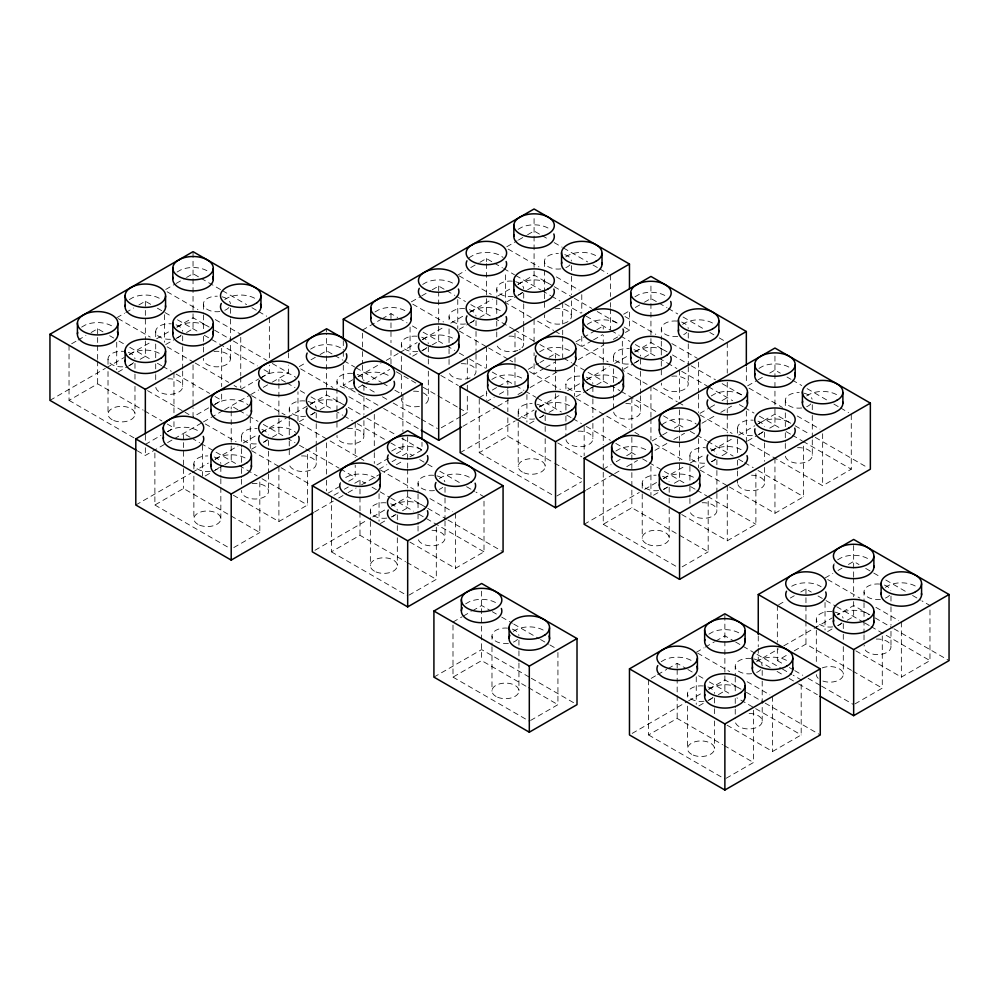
<?xml version="1.0" encoding="UTF-8"?>
<svg xmlns="http://www.w3.org/2000/svg" width="999" height="999" viewBox="0 0 999 999"><rect width="100%" height="100%" fill="white"/><g stroke="black" fill="none" stroke-linecap="round" stroke-linejoin="round"><path stroke-width="0.75" stroke-dasharray="5 3.75" d="M81.656 327.11L85.24 325.037A20.242 11.688 0 0 1 114.385 327.709M129.358 299.575L132.942 297.502A20.242 11.688 0 0 1 160.527 299.013M177.048 272.04L180.644 269.967A20.242 11.688 0 0 1 208.217 271.466M167.507 431.755L171.104 429.682A20.242 11.688 0 0 1 198.689 431.193M310.602 349.138L314.198 347.065A20.242 11.688 0 0 1 343.331 349.737M375 311.963L378.584 309.89A20.242 11.688 0 0 1 406.168 311.401M422.702 284.428L426.286 282.355A20.242 11.688 0 0 1 455.419 285.015M518.094 229.345L521.678 227.285A20.242 11.688 0 0 1 550.824 229.945M491.858 379.433L495.442 377.36A20.242 11.688 0 0 1 523.026 378.871M539.56 351.898L543.144 349.825A20.242 11.688 0 0 1 572.277 352.485M587.25 324.363L590.834 322.29A20.242 11.688 0 0 1 618.418 323.788M634.952 296.815L638.536 294.742A20.242 11.688 0 0 1 667.682 297.415M391.695 451.036L395.279 448.963A20.242 11.688 0 0 1 422.864 450.462M615.871 451.036L619.455 448.963A20.242 11.688 0 0 1 647.04 450.462M711.263 395.954L714.847 393.881A20.242 11.688 0 0 1 742.432 395.392M758.965 368.419L762.549 366.346A20.242 11.688 0 0 1 791.695 369.006M465.621 603.871L469.205 601.798A20.242 11.688 0 0 1 496.79 603.296M661.188 661.7L664.772 659.627A20.242 11.688 0 0 1 692.357 661.126M708.878 634.165L712.474 632.092A20.242 11.688 0 0 1 740.047 633.591M837.661 559.802L841.258 557.742A20.242 11.688 0 0 1 868.83 559.24M71.628 343.781L76.836 340.784M78.134 340.035L85.939 335.527M91.146 332.517L97.652 328.758L102.997 331.855M116.721 317.744L124.538 313.249M125.837 312.487L133.641 307.992M138.836 304.982L145.342 301.223L150.699 304.32M165.722 289.46L174.825 284.203M176.136 283.454L185.24 278.197M186.538 277.447L193.044 273.689L199.738 277.547M49.95 400.362L105.295 368.406M106.643 367.632L124.201 357.492M129.595 354.383L151.199 341.908M156.593 338.798L171.441 330.219M176.848 327.098L193.044 317.744L209.166 327.06M69.031 345.292L69.031 400.362L97.652 383.841L143.169 410.127M118.032 372.078L127.135 366.82M128.434 366.071L133.641 363.062M140.147 359.303L145.342 356.306L145.342 341.009M165.722 344.543L174.825 339.285M176.136 338.524L181.331 335.527M186.538 332.517L193.044 328.771L193.044 251.661M145.342 444.43L160.951 435.414M167.457 431.655L173.963 427.897L173.963 420.254M208.654 407.879L193.044 416.883L193.044 407.704M215.16 404.12L221.666 400.362L221.666 392.719M240.747 389.348L258.953 378.833M260.252 378.084L269.355 372.827L269.355 365.172M137.288 450.786L145.342 455.444L173.102 439.423M174.4 438.661L202.048 422.702M203.396 421.928L223.639 410.239M224.7 409.627L249.288 395.429M250.637 394.642L258.741 389.972M263.286 387.35L271.091 382.842M272.24 382.18L288.436 372.827L288.436 365.135M299.275 366.571L305.781 362.812M310.989 359.802L318.793 355.307M320.092 354.545L326.598 350.799L333.291 354.657M362.375 330.145L380.582 319.63M381.88 318.881L390.984 313.624L397.677 317.482M411.363 301.848L420.479 296.591M421.778 295.841L430.881 290.584M432.18 289.835L438.686 286.076L445.379 289.947M457.767 275.062L465.571 270.554M470.779 267.557L478.583 263.049M479.882 262.3L486.388 258.541L493.081 262.412M506.768 246.778L517.17 240.771M518.469 240.022L526.273 235.514M527.572 234.765L534.078 231.006L540.771 234.865M135.802 505.007L190.896 473.201M192.233 472.427L208.354 463.124M215.072 459.24L237.924 446.053M243.294 442.957L256.731 435.189M262.1 432.092L286.288 418.131M287.637 417.357L326.598 394.855L365.559 417.357M343.294 365.234L343.294 385.214L352.697 379.782M358.067 376.685L380.906 363.499M386.288 360.389L398.376 353.409M399.725 352.635L417.182 342.557M422.565 339.448L444.056 327.035M450.774 323.164L464.21 315.409M469.592 312.3L492.432 299.113M497.802 296.016L512.587 287.475M517.957 284.378L534.078 275.062L552.897 285.926M154.882 452.997L154.882 505.007L183.504 488.486L259.815 532.542L259.815 478.996M205.182 475.974L223.401 465.459M224.7 464.697L231.206 460.951L231.206 410.464M251.586 449.175L258.079 445.429M263.286 442.42L271.091 437.912M272.39 437.162L278.896 433.404L278.896 382.917M299.275 421.64L305.781 417.894M310.989 414.885L318.793 410.377M320.092 409.627L326.598 405.869L326.598 333.379M364.972 383.716L389.685 369.443M412.674 356.181L420.479 351.673M421.778 350.924L430.881 345.666M432.18 344.917L438.686 341.159L438.686 292.195M459.065 329.395L468.169 324.138M469.468 323.389L478.583 318.132M479.882 317.37L486.388 313.624L486.388 263.137M506.768 301.848L517.17 295.841M518.469 295.092L526.273 290.584M527.572 289.835L534.078 286.076L534.078 216.658M479.233 397.614L487.037 393.107M492.232 390.097L497.44 387.1M498.738 386.338L507.842 381.081L507.842 388.736M528.221 369.318L538.636 363.311M539.935 362.562L543.843 360.302M549.038 357.305L555.544 353.546L555.544 358.142M575.923 341.783L595.441 330.519M596.74 329.77L603.246 326.011L603.246 329.071M623.626 314.248L630.132 310.489M635.327 307.48L643.131 302.984M644.43 302.222L650.936 298.476L657.629 302.335M233.803 547.564L259.815 532.542M233.379 495.254L278.896 521.528L307.517 505.007L307.517 449.937M327.897 493.244L340.909 485.726M348.713 481.231L355.219 477.472L355.219 465.234M376.898 464.947L388.599 458.191M396.403 453.683L402.909 449.937L402.909 437.687M441.283 427.772L460.801 416.508M462.1 415.759L467.307 412.762L467.307 392.869M486.388 401.735L494.193 397.24M499.388 394.23L507.192 389.722M544.492 368.194L534.078 374.2L534.078 361.963M545.791 367.445L554.895 362.187M592.182 340.659L581.78 346.665L581.78 332.892M593.481 339.91L602.597 334.653M333.966 495.242L339.173 492.245M344.38 489.235L348.276 486.988M354.782 483.229L359.99 480.219L365.334 483.316M379.058 469.205L386.863 464.697M392.07 461.7L395.979 459.44M402.485 455.694L407.679 452.684L413.037 455.781M314.498 511.988L333.316 501.123M338.686 498.026L346.753 493.369M348.089 492.594L356.156 487.937M361.526 484.84L391.084 467.769M396.466 464.672L403.184 460.789M409.902 456.918L421.99 449.937L421.99 442.245M462.874 426.336L496.466 406.943M497.802 406.168L508.553 399.962M517.957 394.53L523.326 391.421M530.044 387.55L556.918 372.028M578.421 359.615L603.945 344.88M613.349 339.448L618.731 336.351M625.449 332.467L629.47 330.145L629.47 310.165M460.152 452.684L515.234 420.879M516.583 420.104L534.053 410.027M539.423 406.918L560.914 394.505M567.632 390.634L581.068 382.867M586.45 379.77L609.29 366.583M614.66 363.474L629.445 354.945M634.815 351.848L650.936 342.532L667.057 351.848M479.233 399.138L479.233 452.684L507.842 436.163L553.371 462.45M529.532 423.651L534.727 420.641M539.935 417.632L543.843 415.384M549.038 412.375L555.544 408.628L555.544 359.665M575.923 396.853L595.441 385.589M596.74 384.84L603.246 381.081L603.246 335.189M623.626 369.318L632.729 364.061M634.028 363.311L643.131 358.054M644.43 357.305L650.936 353.546L650.936 284.128M314.972 550.274L367.37 520.017M372.752 516.92L386.188 509.153M391.558 506.056L407.679 496.753L426.498 507.604M331.368 496.74L331.368 551.823L359.99 535.302L405.507 561.588M380.369 523.538L386.863 519.78M392.07 516.77L395.979 514.522M402.485 510.764L407.679 507.767L407.679 489.06M556.843 495.991L581.555 481.73M603.246 469.205L611.051 464.697M616.246 461.7L620.154 459.44M626.66 455.694L631.855 452.684M652.235 440.921L661.35 435.664M662.649 434.915L667.856 431.905M674.35 428.146L679.557 425.149M699.937 413.386L709.04 408.129M710.339 407.367L715.546 404.37M722.052 400.611L727.26 397.614M747.639 385.839L756.743 380.582M758.041 379.832L763.248 376.835M769.754 373.077L774.949 370.067L780.306 373.164M586.45 489.922L613.324 474.4M614.66 473.626L620.042 470.529M626.76 466.645L637.499 460.439M654.969 450.362L668.406 442.607M673.776 439.498L684.527 433.291M701.997 423.214L715.434 415.447M720.803 412.35L731.555 406.143M408.978 595.129L436.301 579.358L436.301 524.288M409.852 542.057L455.382 568.344L484.003 551.823L484.003 496.74L475.961 492.107M584.165 524.288L639.248 492.482M644.63 489.373L656.718 482.392M663.436 478.521L684.927 466.108M690.309 462.999L705.082 454.47M711.8 450.586L733.303 438.174M738.673 435.077L754.794 425.774M756.143 424.987L774.949 414.135L793.768 424.987M603.246 472.265L603.246 524.288L631.855 507.767L708.179 551.823L708.179 499.8M653.546 495.242L658.741 492.245M663.948 489.235L667.856 486.988M674.35 483.229L679.557 480.219L679.557 461.863M699.937 468.456L706.443 464.697M711.65 461.7L715.546 459.44M722.052 455.694L727.26 452.684L727.26 434.328M747.639 440.921L756.743 435.664M758.041 434.915L763.248 431.905M769.754 428.146L774.949 425.149L774.949 354.183M452.997 622.04L462.1 616.783M463.399 616.033L471.203 611.525M472.502 610.776L481.618 605.519L490.984 610.926M433.916 677.122L481.618 649.587L529.982 677.509M452.997 625.099L452.997 677.122L481.618 660.601L527.135 686.875M682.155 566.845L708.179 551.823M681.73 514.522L727.26 540.809L755.881 524.288L755.881 469.205M729.432 486.988L774.949 513.274L803.571 496.753L803.571 441.67M746.34 411.076L746.34 441.67L822.652 485.726L851.273 469.205L851.273 414.135M530.606 720.429L557.929 704.657L557.929 651.111M651.161 678.371L656.355 675.361M657.667 674.612L666.77 669.355M668.069 668.606L677.172 663.348L686.55 668.756M696.253 652.335L704.058 647.827M705.356 647.077L714.46 641.82M715.771 641.071L724.874 635.814L734.24 641.221M778.646 604.77L785.139 601.011M790.346 598.014L794.255 595.754M800.748 592.007L805.956 588.998L811.313 592.095M825.037 577.984L832.841 573.476M838.049 570.466L841.945 568.219M848.451 564.46L853.658 561.463L859.015 564.547M632.167 733.403L687.25 701.598M688.598 700.823L703.371 692.282M708.753 689.185L724.874 679.869L740.996 689.185M758.253 648.301L758.253 660.601L778.408 648.963M783.79 645.854L832.155 617.931M648.551 679.869L648.551 734.952L677.172 718.431L722.702 744.705M698.85 705.906L706.655 701.398M707.966 700.649L713.161 697.652M718.368 694.642L724.874 690.883L724.874 641.445M777.334 648.363L777.334 660.601L787.749 654.595M794.255 650.836L805.956 644.08L851.485 670.354M827.634 631.555L832.841 628.558M838.049 625.549L841.945 623.301M847.152 620.292L853.658 616.533L853.658 597.839M726.173 778.258L753.496 762.487L753.496 707.417L736.925 697.851M727.047 725.187L772.564 751.473L801.186 734.952L801.186 679.869L793.156 675.237M854.957 703.908L882.279 688.136L882.279 633.054M855.831 650.836L901.348 677.122L929.969 660.601L929.969 605.519L921.94 600.886M345.729 477.497L347.577 476.498A20.242 11.688 0 0 1 375.162 478.009M791.707 586.276L793.556 585.277A20.242 11.688 0 0 1 821.141 586.775M542.12 235.639L548.813 239.51M554.158 242.595L562.2 247.24M563.536 248.014L587.637 261.925M592.994 265.022L598.351 268.107M599.687 268.881L607.717 273.514M658.978 303.109L667.007 307.754M668.343 308.516L677.722 313.936M683.079 317.02L704.495 329.395M709.852 332.48L713.873 334.802M719.218 337.899L725.923 341.758M787 377.023L791.021 379.345M792.357 380.119L801.735 385.527M807.092 388.623L828.508 400.986M833.865 404.083L839.222 407.18M840.559 407.954L848.588 412.587M508.141 249.076L538.936 266.858M556.343 276.898L579.095 290.047M624.999 316.546L655.794 334.315M671.865 343.594L697.302 358.279M749.013 388.136L782.479 407.467M797.214 415.971L819.979 429.108M554.233 286.701L573.039 297.565M574.388 298.339L591.858 308.416M597.227 311.526L618.731 323.938M624.1 327.035L629.47 330.145M672.439 354.945L689.909 365.035M691.246 365.809L715.434 379.77M722.152 383.641L743.643 396.054M795.104 425.774L809.889 434.303M815.259 437.4L867.656 467.657M494.418 263.187L502.447 267.819M503.783 268.594L514.497 274.775M515.834 275.549L540.771 289.947M542.12 290.721L550.649 295.642M551.485 296.129L560.027 301.061M564.872 303.858L580.943 313.137M586.301 316.233L609.939 329.87M611.276 330.644L619.305 335.289M620.654 336.064L630.019 341.471M635.376 344.568L657.629 357.417M658.978 358.191L667.007 362.824M667.507 363.112L676.885 368.531M681.73 371.328L707.167 386.014M708.516 386.788L732.617 400.699M739.31 404.57L743.318 406.88M744.667 407.654L754.033 413.074M759.39 416.158L780.806 428.534M786.163 431.618L791.52 434.715M792.357 435.202L802.234 440.896M803.071 441.383L851.273 469.205M459.103 275.836L491.233 294.393M537.599 321.154L553.658 330.432M555.007 331.206L560.352 334.303M576.423 343.569L608.091 361.863M653.121 387.849L677.21 401.76M678.558 402.535L683.915 405.631M699.974 414.91L732.105 433.454M446.715 290.721L454.757 295.354M456.093 296.129L465.459 301.536M470.816 304.633L493.081 317.482M494.418 318.256L513.661 329.37M514.497 329.857L534.577 341.446M539.935 344.543L562.237 357.417M563.573 358.191L571.615 362.824M572.951 363.599L609.939 384.952M610.439 385.239L619.817 390.646M621.153 391.421L658.141 412.774M663.486 415.871L684.914 428.234M690.272 431.331L695.629 434.428M696.965 435.202L706.33 440.609M707.679 441.383L733.116 456.068M738.473 459.153L743.83 462.25M744.667 462.737L753.196 467.657M758.054 470.467L803.571 496.753M412.749 304.146L443.544 321.928M459.103 330.919L487.225 347.153M488.561 347.927L508.641 359.515M509.977 360.289L512.662 361.838M529.607 371.616L560.402 389.398M576.46 398.676L603.246 414.135L603.246 444.73M606.755 416.158L629.52 429.308M634.877 432.392L638.885 434.715M654.957 443.993L684.415 461.001M699.974 469.98L728.096 486.213M865.708 568.419L872.402 572.277M873.738 573.051L880.431 576.923M885.788 580.007L907.204 592.382M912.562 595.466L920.603 600.112M399.026 318.256L407.055 322.889M412.412 325.986L417.769 329.083M423.126 332.168L445.379 345.017M446.715 345.791L454.757 350.437M459.265 353.047L464.622 356.131M469.48 358.941L485.551 368.206M492.245 372.078L514.547 384.952M515.884 385.726L523.913 390.359M525.249 391.133L535.963 397.315M537.3 398.089L561.401 412M566.758 415.097L572.115 418.194M572.951 418.668L581.48 423.601M586.338 426.398L610.439 440.322M615.796 443.406L637.212 455.781M642.569 458.866L647.926 461.963M649.263 462.737L685.414 483.603M690.771 486.7L696.128 489.785M696.965 490.272L706.842 495.979M707.679 496.453L755.881 524.288M827.709 579.532L859.852 598.076M875.911 607.355L898.675 620.504M869.779 614.835L853.658 605.519L837.537 614.835A20.242 11.688 0 0 1 868.83 614.323M875.149 617.931L892.619 628.021M893.968 628.796L949.05 660.601M440.859 375.462L458.266 385.502M557.717 442.932L581.818 456.843M818.006 595.953L824.699 599.825M826.036 600.599L835.414 606.006M836.75 606.78L863.523 622.24M864.872 623.014L869.717 625.811M871.066 626.585L929.969 660.601M396.341 371.79L416.421 383.379M423.126 387.25L436.513 394.98M437.849 395.754L457.929 407.342M459.265 408.116L467.307 412.762M554.707 463.224L581.48 478.683M201.074 278.321L221.154 289.922M222.502 290.697L246.603 304.608M251.948 307.704L257.305 310.789M258.654 311.563L266.683 316.208M334.628 355.432L342.657 360.065M344.006 360.839L354.707 367.033M356.056 367.794L381.493 382.492M382.829 383.266L389.523 387.125M394.88 390.222L400.237 393.306M362.375 385.214L377.098 393.718M382.455 396.815L387.812 399.9M393.169 402.997L419.942 418.456M421.278 419.23L437.35 428.509M479.233 452.684L552.872 495.204M603.246 524.288L678.221 567.569M852.821 671.128L882.279 688.136M343.294 385.214L382.255 407.717M383.604 408.491L419.88 429.433M167.108 291.758L197.902 309.54M215.297 319.58L240.747 334.278M300.662 368.868L332.792 387.412M348.851 396.69L371.616 409.827M214.535 330.157L232.005 340.247M233.354 341.021L266.945 360.414M272.315 363.511L288.436 372.827M366.908 418.131L396.466 435.189M401.835 438.299L421.99 449.937M777.334 660.601L784.028 664.46M789.385 667.557L793.406 669.879M794.742 670.641L802.771 675.287M808.129 678.371L820.179 685.339M821.528 686.101L853.658 704.657M157.392 308.179L172.128 316.683M177.472 319.78L198.901 332.143M204.258 335.239L257.305 365.871M263.998 369.73L269.355 372.827M285.589 382.192L278.896 378.334L278.896 381.393M286.938 382.967L294.967 387.612M300.324 390.696L305.682 393.793M311.026 396.89L333.291 409.74M334.628 410.514L342.657 415.147M344.006 415.921L352.535 420.841M357.392 423.651L385.502 439.885M390.859 442.969L402.909 449.937M419.73 459.64L426.423 463.511M427.759 464.285L434.465 468.144M439.81 471.241L461.238 483.603M466.595 486.7L474.625 491.333M735.576 641.995L755.669 653.596M757.005 654.37L781.106 668.281M782.442 669.055L791.82 674.462M758.253 660.601L771.69 668.356M777.072 671.453L783.79 675.336M789.16 678.433L797.227 683.091M798.563 683.865L817.382 694.73M118.069 318.519L150.2 337.075M167.108 346.828L193.881 362.3M195.217 363.062L228.696 382.392M234.041 385.489L236.726 387.025M251.623 395.629L285.09 414.947M330.107 440.946L358.229 457.18M359.565 457.954L364.922 461.038M380.407 469.98L413.873 489.31M429.945 498.576L452.697 511.725M697.589 653.109L729.72 671.665M747.127 681.705L769.892 694.854M427.834 508.379L446.64 519.243M447.989 520.017L503.071 551.823M746.365 692.282L763.835 702.372M765.184 703.146L820.266 734.952M109.703 335.726L113.711 338.037M119.068 341.134L124.425 344.23M129.783 347.315L151.199 359.69M157.392 363.261L161.913 365.871M162.75 366.346L171.291 371.278M176.136 374.088L209.615 393.406M214.972 396.503L221.666 400.362M237.899 409.74L231.206 405.869L231.206 408.928M239.236 410.514L247.265 415.147M248.601 415.921L257.979 421.328M263.336 424.425L285.589 437.275M286.938 438.049L294.967 442.682M299.488 445.292L304.845 448.389M305.682 448.863L339.148 468.194M340.484 468.968L355.219 477.472M372.04 487.175L378.733 491.046M380.07 491.82L389.435 497.227M390.784 498.002L413.536 511.138M418.893 514.235L484.003 551.823M687.886 669.53L693.244 672.627M698.601 675.724L703.945 678.808M709.302 681.905L730.731 694.268M755.669 708.666L801.186 734.952M147.515 390.609L183.666 411.476M185.015 412.25L189.023 414.573M205.257 423.938L236.051 441.72M251.623 450.711L279.732 466.933M281.069 467.707L310.527 484.715M144.505 410.901L161.913 420.941M167.27 424.038L173.963 427.897M190.197 437.275L183.504 433.404L183.504 441.058M191.533 438.049L199.575 442.682M200.911 443.456L237.899 464.81M239.236 465.584L257.143 475.924M262 478.721L307.517 505.007M406.843 562.35L436.301 579.358M492.32 611.7L496.341 614.023M501.698 617.12L512.412 623.301M513.748 624.075L539.185 638.761M540.521 639.535L548.563 644.168M549.9 644.942L557.929 649.587M724.038 745.479L753.496 762.487M69.031 400.362L134.64 438.236M331.368 551.823L407.679 595.879M648.551 734.952L724.874 779.008M531.331 678.284L574.325 703.109M528.471 687.649L557.929 704.657M154.882 505.007L229.857 548.301M452.997 677.122L529.308 721.178M901.348 622.04L901.348 677.122M890.983 596.091L890.983 605.282M890.983 606.805L890.983 625.162M890.983 631.281L890.983 646.578M879.62 584.053A13.487 7.792 0 0 0 864.023 591.995L864.023 601.173M864.023 602.709L864.023 633.304M864.023 634.84L864.023 640.958M853.658 545.579L853.658 576.76M853.658 577.859L853.658 596.653M843.293 623.638L843.293 632.817M843.293 634.34L843.293 640.459M843.293 646.578L843.293 674.125M825.037 602.459L825.037 629.994M822.652 433.716L822.652 485.726M831.917 611.6A13.487 7.792 0 0 0 816.32 619.53L816.32 628.708M816.32 630.244L816.32 662.374M812.287 404.707L812.287 413.886M812.287 415.422L812.287 438.361M812.287 439.897L812.287 455.194A13.487 7.792 0 0 1 798.376 463.224A13.487 7.792 0 0 1 785.376 454.707M805.956 588.998L805.956 604.295M805.956 605.831L805.956 619.592M805.956 621.128L805.956 644.08M785.314 400.611L785.314 406.73M785.314 412.849L785.314 426.61M785.314 432.742L785.314 441.92M785.314 443.444L785.314 452.622M777.334 605.519L777.334 642.245M774.949 458.191L774.949 513.274M772.564 696.39L772.564 751.473M764.585 432.242L764.585 441.421M764.585 442.957L764.585 461.313M764.585 467.432L764.585 482.729M762.2 670.454L762.2 679.632M762.2 681.156L762.2 720.941M758.253 636.001L758.253 646.765M746.34 366.87L746.34 383.778M737.624 428.146L737.624 437.325M737.624 438.861L737.624 454.158M737.624 460.277L737.624 469.455M737.624 470.979L737.624 483.216M750.836 658.416A13.487 7.792 0 0 0 735.239 666.345L735.239 675.524M735.239 677.06L735.239 692.357M735.239 698.476L735.239 707.654M735.239 709.19L735.239 718.368M727.26 342.532L727.26 373.127M727.26 382.305L727.26 412.912M727.26 414.435L727.26 432.792M727.26 485.726L727.26 540.809M724.874 615.322L724.874 640.396M716.895 459.79L716.895 468.968M716.895 470.492L716.895 491.908M716.895 493.444L716.895 510.277A13.487 7.792 0 0 1 702.984 518.306A13.487 7.792 0 0 1 689.972 509.777M714.51 697.989L714.51 707.167M714.51 708.691L714.51 714.822M714.51 720.941L714.51 748.476M698.638 362.113L698.638 392.719M698.638 394.243L698.638 412.599M698.638 438.611L698.638 467.682M696.253 676.81L696.253 704.357M689.922 455.681L689.922 464.86M689.922 466.396L689.922 484.752M689.922 486.276L689.922 496.99M689.922 498.526L689.922 507.704M688.274 333.104L688.274 342.295M688.274 343.818L688.274 365.234M688.274 366.77L688.274 383.591M703.134 685.951A13.487 7.792 0 0 0 687.537 693.893L687.537 700.012M687.537 706.131L687.537 748.963M679.557 370.067L679.557 399.138M679.557 409.852L679.557 440.447M679.557 441.97L679.557 460.339M677.172 663.348L677.172 667.944M677.172 669.467L677.172 693.943M677.172 695.479L677.172 718.431M669.193 487.325L669.193 496.503M669.193 498.026L669.193 507.205M669.193 508.741L669.193 537.812M676.897 321.066A13.487 7.792 0 0 0 661.301 329.008L661.301 339.722M661.301 341.246L661.301 359.603M661.301 361.139L661.301 377.972M650.936 417.195L650.936 386.588L622.327 370.067L622.327 337.949M650.936 418.718L650.936 440.147M650.936 466.146L650.936 495.217M642.22 483.216L642.22 492.407M642.22 493.931L642.22 538.299M640.571 359.116L640.571 369.83M640.571 371.353L640.571 394.305M640.571 395.841L640.571 411.138A13.487 7.792 0 0 1 626.673 419.168A13.487 7.792 0 0 1 613.661 410.651M631.855 397.614L631.855 428.209M631.855 437.387L631.855 471.041M631.855 472.577L631.855 507.767M613.611 356.543L613.611 362.662M613.611 368.781L613.611 408.566M610.401 275.062L610.401 296.478M610.401 302.61L610.401 307.192M610.401 308.728L610.401 330.145M603.246 446.266L603.246 467.682M592.882 386.65L592.882 397.365M592.882 398.901L592.882 417.257M592.882 423.376L592.882 438.673A13.487 7.792 0 0 1 578.97 446.703A13.487 7.792 0 0 1 565.958 438.186M584.165 426.673L584.165 455.744M581.78 294.643L581.78 313.012M574.625 367.008L574.625 396.079M571.416 265.647L571.416 274.825M571.416 276.348L571.416 294.705M571.416 300.824L571.416 316.134M579.82 376.061A13.487 7.792 0 0 0 565.909 384.091L565.909 390.209M565.909 396.328L565.909 410.089M565.909 416.208L565.909 436.101M562.699 302.597L562.699 324.026M562.699 330.145L562.699 334.727M562.699 336.263L562.699 357.679M545.179 415.721L545.179 424.9M545.179 426.436L545.179 432.555M545.179 438.673L545.179 466.208M544.443 261.538L544.443 292.145M544.443 293.669L544.443 310.502M534.078 342.07L534.078 319.131L505.457 302.61L505.457 272.003M534.078 352.784L534.078 355.844M526.923 394.555L526.923 422.09M523.713 293.182L523.713 302.36M523.713 303.883L523.713 325.312M523.713 326.835L523.713 343.668M518.943 640.159L518.943 649.338M518.943 650.861L518.943 661.575M518.943 663.111L518.943 690.646M518.206 411.625L518.206 420.804M518.206 422.327L518.206 466.695M514.997 333.204L514.997 351.561M514.997 357.679L514.997 362.275M514.997 363.798L514.997 385.214M507.842 390.272L507.842 411.688M507.842 417.807L507.842 436.163M512.337 281.144A13.487 7.792 0 0 0 496.753 289.073L496.753 298.264M496.753 299.787L496.753 319.68M496.753 321.203L496.753 330.382M496.753 331.918L496.753 338.037M507.567 628.121A13.487 7.792 0 0 0 491.983 636.063L491.983 645.242M491.983 646.765L491.983 691.133M486.388 258.541L486.388 261.601M486.388 346.665L486.388 368.082M486.388 391.034L486.388 400.212M481.618 591.171L481.618 660.601M476.024 320.716L476.024 329.895M476.024 331.431L476.024 352.847M476.024 354.37L476.024 371.203M467.307 359.203L467.307 379.096M467.307 385.214L467.307 391.333M457.767 299.538L457.767 328.609M455.382 513.274L455.382 568.344M464.647 308.679A13.487 7.792 0 0 0 449.051 316.621L449.051 322.739M449.051 328.858L449.051 347.215M449.051 348.751L449.051 357.929M449.051 359.453L449.051 368.631M445.017 487.325L445.017 496.503M445.017 498.026L445.017 519.455M445.017 520.979L445.017 537.812M438.686 286.076L438.686 290.672M428.321 346.728L428.321 357.43M428.321 358.966L428.321 365.085M428.321 371.203L428.321 398.738M433.641 475.287A13.487 7.792 0 0 0 418.044 483.216L418.044 492.407M418.044 493.931L418.044 512.287M418.044 513.823L418.044 524.525M418.044 526.061L418.044 532.18M410.065 327.085L410.065 354.62M407.679 436.8L407.679 467.982M407.679 469.08L407.679 487.874M402.909 394.855L402.909 431.568M416.945 336.213A13.487 7.792 0 0 0 401.348 344.156L401.348 350.274M401.348 356.393L401.348 373.226M401.348 374.75L401.348 396.166M397.315 514.86L397.315 524.038M397.315 525.574L397.315 531.693M397.315 537.812L397.315 565.347M390.984 313.624L390.984 321.266M390.984 322.802L390.984 342.682M390.984 350.337L390.984 364.111M379.058 493.681L379.058 521.228M374.288 414.435L374.288 451.161M374.288 452.684L374.288 463.399M385.939 502.822A13.487 7.792 0 0 0 370.354 510.764L370.354 519.942M370.354 521.466L370.354 565.834M363.923 385.427L363.923 394.605M363.923 396.141L363.923 414.498M363.923 420.616L363.923 435.914M362.375 333.204L362.375 350.025M362.375 351.561L362.375 363.798M362.375 365.334L362.375 379.096M359.99 480.219L359.99 495.516M359.99 497.052L359.99 510.826M359.99 512.35L359.99 535.302M355.219 422.39L355.219 457.579M343.294 340.647L343.294 349.862M343.294 351.398L343.294 359.091M352.56 373.389A13.487 7.792 0 0 0 336.963 381.331L336.963 411.925M336.963 413.461L336.963 430.294M326.598 328.758L326.598 331.843M326.598 474.1L326.598 438.911L297.977 422.39L297.977 391.795M326.598 480.219L326.598 490.934M316.233 412.974L316.233 422.152M316.233 423.676L316.233 445.092M316.233 446.628L316.233 463.461A13.487 7.792 0 0 1 302.322 471.491A13.487 7.792 0 0 1 289.31 462.974M304.857 400.936A13.487 7.792 0 0 0 289.26 408.866L289.26 419.58M289.26 421.103L289.26 439.473M289.26 440.996L289.26 457.829M288.436 352.847L288.436 358.991M278.896 466.458L278.896 521.528M269.355 317.744L269.355 359.053M268.531 440.509L268.531 449.687M268.531 451.211L268.531 472.639M268.531 474.163L268.531 490.996M250.274 417.807L250.274 448.401M241.571 436.413L241.571 447.115M241.571 448.651L241.571 467.008M241.571 468.531L241.571 477.709M241.571 479.245L241.571 485.364M240.747 337.337L240.747 375.574M240.747 377.11L240.747 387.824M230.382 308.329L230.382 317.507M230.382 319.031L230.382 358.816M221.666 348.351L221.666 386.601M220.841 466.521L220.841 477.222M220.841 478.758L220.841 518.531M203.409 304.22L203.409 313.399M203.409 314.935L203.409 330.232M203.409 336.351L203.409 345.529M203.409 347.065L203.409 356.243M202.585 445.342L202.585 475.936M193.868 463.948L193.868 470.067M193.868 476.186L193.868 519.018M193.044 364.872L193.044 406.181M183.504 442.582L183.504 467.07M183.504 468.593L183.504 488.486M182.68 335.864L182.68 345.042M182.68 346.578L182.68 369.518M182.68 371.054L182.68 386.351A13.487 7.792 0 0 1 168.769 394.38A13.487 7.792 0 0 1 155.769 385.864M173.963 372.827L173.963 414.135M164.423 314.685L164.423 342.232M155.707 331.768L155.707 337.887M155.707 344.006L155.707 357.767M155.707 363.886L155.707 373.064M155.707 374.6L155.707 383.778M145.342 301.223L145.342 308.878M145.342 310.402L145.342 339.473M145.342 435.239L145.342 441.608M145.342 447.752L145.342 455.444M134.977 363.399L134.977 372.577M134.977 374.113L134.977 380.232M134.977 386.351L134.977 413.886M116.721 342.232L116.721 369.767M108.017 359.303L108.017 365.422M108.017 371.541L108.017 414.373M97.652 328.758L97.652 344.068M97.652 345.592L97.652 359.365M97.652 360.889L97.652 383.841M513.324 631.405A20.242 11.688 0 0 1 546.053 632.005M517.482 639.348A13.487 7.792 0 0 1 513.049 642.257M508.404 643.418A13.487 7.792 0 0 1 491.983 636.063M512.325 629.108A13.487 7.792 0 0 1 518.943 635.564M822.227 667.919A13.487 7.792 0 0 1 840.109 669.342A13.487 7.792 0 0 1 839.547 679.757A13.487 7.792 0 0 1 821.54 680.519M818.193 678.333A13.487 7.792 0 0 1 816.32 674.612M841.832 622.827A13.487 7.792 0 0 1 837.387 625.736M832.754 626.885A13.487 7.792 0 0 1 816.32 619.53M835.164 612.137A13.487 7.792 0 0 1 843.131 618.069M889.522 595.292A13.487 7.792 0 0 1 885.089 598.189M880.444 599.35A13.487 7.792 0 0 1 864.023 591.995M884.377 585.052A13.487 7.792 0 0 1 890.833 590.534M876.235 639.073A13.487 7.792 0 0 1 890.958 646.253A13.487 7.792 0 0 1 878.208 654.607A13.487 7.792 0 0 1 864.023 647.077M864.073 646.091A13.487 7.792 0 0 1 864.335 645.129M833.666 565.134A20.242 11.688 0 0 1 834.227 563.711M885.364 587.35A20.242 11.688 0 0 1 918.093 587.936M713.049 697.177A13.487 7.792 0 0 1 708.603 700.087M703.97 701.248A13.487 7.792 0 0 1 687.537 693.893M707.891 686.937A13.487 7.792 0 0 1 714.51 693.393M708.878 689.235A20.242 11.688 0 0 1 740.047 688.673M760.739 669.642A13.487 7.792 0 0 1 756.305 672.552M751.66 673.701A13.487 7.792 0 0 1 735.239 666.345M754.083 658.953A13.487 7.792 0 0 1 762.2 665.858M749.138 713.398A13.487 7.792 0 0 1 762.187 721.59A13.487 7.792 0 0 1 747.727 728.945A13.487 7.792 0 0 1 735.289 720.454M756.58 661.7A20.242 11.688 0 0 1 787.749 661.126M666.87 487.35A13.487 7.792 0 0 1 663.299 489.423M658.653 490.584A13.487 7.792 0 0 1 642.282 483.716A13.487 7.792 0 0 1 656.131 475.187M662.574 476.273A13.487 7.792 0 0 1 669.03 481.755M663.573 478.571A20.242 11.688 0 0 1 694.742 478.009M810.826 403.896A13.487 7.792 0 0 1 806.38 406.805M801.747 407.967A13.487 7.792 0 0 1 785.376 401.099A13.487 7.792 0 0 1 799.225 392.582M804.158 393.219A13.487 7.792 0 0 1 812.125 399.15M797.527 447.689A13.487 7.792 0 0 1 812.287 455.194M662.137 424.712A20.242 11.688 0 0 1 663.573 423.489L667.157 421.428A20.242 11.688 0 0 1 696.291 424.088M702.135 502.759A13.487 7.792 0 0 1 716.895 510.277M806.668 395.954A20.242 11.688 0 0 1 839.385 396.553M715.434 458.978A13.487 7.792 0 0 1 710.988 461.875M704.682 463.199A13.487 7.792 0 0 1 689.922 455.194A13.487 7.792 0 0 1 705.519 447.752M710.277 448.738A13.487 7.792 0 0 1 716.733 454.22M711.263 451.036A20.242 11.688 0 0 1 743.993 451.623M758.965 423.489A20.242 11.688 0 0 1 791.695 424.088M763.124 431.443A13.487 7.792 0 0 1 758.691 434.34M752.372 435.651A13.487 7.792 0 0 1 737.624 427.659A13.487 7.792 0 0 1 753.221 420.204M757.966 421.191A13.487 7.792 0 0 1 764.435 426.685M751.523 475.187A13.487 7.792 0 0 1 764.572 483.391A13.487 7.792 0 0 1 750.112 490.746A13.487 7.792 0 0 1 737.674 482.242M543.718 414.91A13.487 7.792 0 0 1 539.273 417.819M534.64 418.981A13.487 7.792 0 0 1 518.269 412.112A13.487 7.792 0 0 1 532.117 403.596M537.05 404.233A13.487 7.792 0 0 1 545.179 411.138M539.56 406.968A20.242 11.688 0 0 1 570.729 406.406M686.812 332.305A13.487 7.792 0 0 1 683.716 334.603M677.734 336.363A13.487 7.792 0 0 1 661.301 329.008M681.655 322.065A13.487 7.792 0 0 1 688.274 328.521M671.84 376.236A13.487 7.792 0 0 1 688.186 382.942A13.487 7.792 0 0 1 674.924 391.633A13.487 7.792 0 0 1 661.363 383.104M578.121 431.168A13.487 7.792 0 0 1 592.882 438.673M682.642 324.363A20.242 11.688 0 0 1 715.371 324.95M591.408 387.375A13.487 7.792 0 0 1 586.975 390.284M580.669 391.596A13.487 7.792 0 0 1 565.909 384.091M586.263 377.135A13.487 7.792 0 0 1 592.882 383.591M587.25 379.433A20.242 11.688 0 0 1 619.979 380.032M634.952 351.898A20.242 11.688 0 0 1 667.682 352.485M639.11 359.84A13.487 7.792 0 0 1 634.677 362.749M628.359 364.061A13.487 7.792 0 0 1 613.611 356.056A13.487 7.792 0 0 1 629.208 348.614M633.953 349.6A13.487 7.792 0 0 1 640.571 356.056M625.824 403.621A13.487 7.792 0 0 1 640.571 411.138M426.86 347.452A13.487 7.792 0 0 1 422.415 350.349M417.782 351.511A13.487 7.792 0 0 1 401.348 344.156M421.703 337.2A13.487 7.792 0 0 1 428.321 343.668M422.702 339.498A20.242 11.688 0 0 1 453.871 338.936M569.954 264.835A13.487 7.792 0 0 1 565.509 267.744M560.876 268.893A13.487 7.792 0 0 1 544.492 262.025A13.487 7.792 0 0 1 558.354 253.509M564.797 254.595A13.487 7.792 0 0 1 571.416 261.051M554.982 308.766A13.487 7.792 0 0 1 569.093 312A13.487 7.792 0 0 1 569.093 320.754M568.044 321.528A13.487 7.792 0 0 1 551.81 323.314A13.487 7.792 0 0 1 544.767 314.673M461.263 363.698A13.487 7.792 0 0 1 474.912 368.356A13.487 7.792 0 0 1 471.453 377.297M470.117 377.897A13.487 7.792 0 0 1 455.669 378.159A13.487 7.792 0 0 1 449.1 370.716M565.784 256.893A20.242 11.688 0 0 1 598.513 257.48M474.55 319.905A13.487 7.792 0 0 1 470.117 322.814M465.472 323.976A13.487 7.792 0 0 1 449.051 316.621M469.405 309.665A13.487 7.792 0 0 1 476.024 316.134M470.392 311.963A20.242 11.688 0 0 1 503.121 312.562M423.101 392.832A13.487 7.792 0 0 1 423.763 404.832M419.405 406.318A13.487 7.792 0 0 1 401.411 398.251M413.561 391.233A13.487 7.792 0 0 1 418.606 391.508M518.094 284.428A20.242 11.688 0 0 1 550.824 285.015M468.968 258.104A20.242 11.688 0 0 1 470.392 256.893L473.976 254.82A20.242 11.688 0 0 1 503.121 257.48M522.252 292.37A13.487 7.792 0 0 1 517.819 295.279M513.174 296.441A13.487 7.792 0 0 1 496.753 289.073M515.584 281.681A13.487 7.792 0 0 1 523.713 288.586M508.966 336.151A13.487 7.792 0 0 1 521.84 339.947A13.487 7.792 0 0 1 521.391 348.289M520.354 349.063A13.487 7.792 0 0 1 519.155 349.75M517.819 350.349A13.487 7.792 0 0 1 503.359 350.612A13.487 7.792 0 0 1 496.803 343.181M228.908 307.517A13.487 7.792 0 0 1 224.475 310.427M219.83 311.576A13.487 7.792 0 0 1 203.459 304.707A13.487 7.792 0 0 1 217.32 296.191M222.253 296.828A13.487 7.792 0 0 1 230.382 303.733M213.948 351.461A13.487 7.792 0 0 1 230.294 358.166A13.487 7.792 0 0 1 217.033 366.845A13.487 7.792 0 0 1 203.459 358.329M224.75 299.575A20.242 11.688 0 0 1 257.48 300.162M133.516 362.587A13.487 7.792 0 0 1 129.083 365.497M122.765 366.808A13.487 7.792 0 0 1 108.017 358.816A13.487 7.792 0 0 1 123.601 351.361M128.359 352.347A13.487 7.792 0 0 1 134.977 358.816M129.358 354.645A20.242 11.688 0 0 1 162.088 355.244M181.219 335.052A13.487 7.792 0 0 1 176.773 337.962M170.467 339.273A13.487 7.792 0 0 1 155.707 331.268A13.487 7.792 0 0 1 171.304 323.826M176.061 324.812A13.487 7.792 0 0 1 182.68 331.268M167.919 378.846A13.487 7.792 0 0 1 182.68 386.351M177.048 327.11A20.242 11.688 0 0 1 209.778 327.709M219.368 467.232A13.487 7.792 0 0 1 214.935 470.142M210.29 471.303A13.487 7.792 0 0 1 193.918 464.435A13.487 7.792 0 0 1 207.78 455.919M214.223 456.993A13.487 7.792 0 0 1 220.841 463.461M215.21 459.29A20.242 11.688 0 0 1 246.378 458.728M362.462 384.627A13.487 7.792 0 0 1 358.029 387.525M353.384 388.686A13.487 7.792 0 0 1 336.963 381.331M357.317 374.388A13.487 7.792 0 0 1 363.923 380.844M347.502 428.559A13.487 7.792 0 0 1 363.848 435.264A13.487 7.792 0 0 1 350.587 443.956A13.487 7.792 0 0 1 337.013 435.427M213.786 405.432A20.242 11.688 0 0 1 215.21 404.22L218.793 402.147A20.242 11.688 0 0 1 247.939 404.807M252.11 483.641A13.487 7.792 0 0 1 268.456 490.347A13.487 7.792 0 0 1 255.195 499.025A13.487 7.792 0 0 1 241.621 490.509M358.304 376.685A20.242 11.688 0 0 1 391.034 377.272M267.07 439.697A13.487 7.792 0 0 1 263.973 442.008M256.318 443.918A13.487 7.792 0 0 1 241.571 435.914A13.487 7.792 0 0 1 257.155 428.471M261.913 429.458A13.487 7.792 0 0 1 268.369 434.94M261.476 432.967A20.242 11.688 0 0 1 295.642 432.355M310.602 404.22A20.242 11.688 0 0 1 343.331 404.807M261.476 377.897A20.242 11.688 0 0 1 262.912 376.685L266.496 374.613A20.242 11.688 0 0 1 295.642 377.272M314.772 412.162A13.487 7.792 0 0 1 310.327 415.072M305.694 416.221A13.487 7.792 0 0 1 289.26 408.866M308.104 401.473A13.487 7.792 0 0 1 316.233 408.379M301.473 455.944A13.487 7.792 0 0 1 316.233 463.461M339.997 483.903A20.242 11.688 0 0 1 340.547 482.467M394.992 514.897A13.487 7.792 0 0 1 391.421 516.958M386.775 518.119A13.487 7.792 0 0 1 370.354 510.764M390.696 503.808A13.487 7.792 0 0 1 397.315 510.264M391.695 506.106A20.242 11.688 0 0 1 422.864 505.544M442.694 487.35A13.487 7.792 0 0 1 439.11 489.423M434.478 490.584A13.487 7.792 0 0 1 418.044 483.216M436.888 475.824A13.487 7.792 0 0 1 444.855 481.755M431.955 530.269A13.487 7.792 0 0 1 445.017 538.136A13.487 7.792 0 0 1 431.668 545.841A13.487 7.792 0 0 1 418.044 538.299M439.385 478.571A20.242 11.688 0 0 1 470.554 478.009M497.652 697.24A13.487 7.792 0 0 0 518.893 691.62A13.487 7.792 0 0 0 499.85 683.803A13.487 7.792 0 0 0 497.652 697.24M693.206 755.069A13.487 7.792 0 0 0 714.447 749.45A13.487 7.792 0 0 0 695.404 741.633A13.487 7.792 0 0 0 693.206 755.069M647.889 544.405A13.487 7.792 0 0 0 669.143 538.786A13.487 7.792 0 0 0 650.099 530.968A13.487 7.792 0 0 0 647.889 544.405M523.876 472.802A13.487 7.792 0 0 0 545.129 467.182A13.487 7.792 0 0 0 526.086 459.378A13.487 7.792 0 0 0 523.876 472.802M113.686 420.479A13.487 7.792 0 0 0 134.927 414.86A13.487 7.792 0 0 0 115.884 407.055A13.487 7.792 0 0 0 113.686 420.479M199.538 525.124A13.487 7.792 0 0 0 220.779 519.505A13.487 7.792 0 0 0 201.736 511.7A13.487 7.792 0 0 0 199.538 525.124M376.024 571.94A13.487 7.792 0 0 0 397.265 566.321A13.487 7.792 0 0 0 378.221 558.503A13.487 7.792 0 0 0 376.024 571.94"/><path stroke-width="1.5" d="M135.939 450.012L49.95 400.362L49.95 334.278L193.044 251.661L288.436 306.73L288.436 351.311M49.95 334.278L145.342 389.348L288.436 306.73M313.162 512.762L231.206 560.089L135.802 505.007L135.802 438.911L326.598 328.758L421.99 383.841L421.99 439.173M343.294 339.111L343.294 319.131L534.078 208.978L629.47 264.048L629.47 288.649M135.802 438.911L231.206 493.993L421.99 383.841M343.294 319.131L438.686 374.2L629.47 264.048M585.102 490.696L555.544 507.767L460.152 452.684L460.152 386.588L650.936 276.436L746.34 331.518L746.34 365.334M312.287 485.726L407.679 430.656L503.071 485.726L503.071 551.823L407.679 606.893L312.287 551.823L312.287 485.726L407.679 540.809L503.071 485.726M421.216 430.207L438.686 440.297L461.526 427.11M460.152 386.588L555.544 441.67L746.34 331.518M584.165 458.191L774.949 348.039L870.354 403.121L870.354 469.205L679.557 579.358L584.165 524.288L584.165 458.191L679.557 513.274L870.354 403.121M433.916 611.026L481.618 583.491L577.01 638.561L577.01 704.657L529.308 732.192L433.916 677.122L433.916 611.026L529.308 666.108L577.01 638.561M629.47 668.855L724.874 613.786L820.266 668.855L820.266 734.952L724.874 790.022L629.47 734.952L629.47 668.855L724.874 723.938L820.266 668.855M758.253 634.465L758.253 594.505L853.658 539.435L949.05 594.505L949.05 660.601L853.658 715.671L820.067 696.278M758.253 594.505L853.658 649.587L949.05 594.505M921.577 583.853L921.577 594.867M881.13 583.129L881.13 594.143M873.875 556.318L873.875 567.332M873.875 611.4L873.875 622.414M853.658 649.587L853.658 715.671M842.881 392.47L842.881 403.484M833.428 610.664L833.428 621.678M802.422 391.733L802.422 402.747M795.179 364.935L795.179 375.949M792.794 658.204L792.794 669.23M754.732 364.198L754.732 375.212M752.347 657.479L752.347 668.493M747.477 392.47L747.477 403.484M745.092 630.669L745.092 641.683M745.092 685.751L745.092 696.765M724.874 723.938L724.874 790.022M718.868 320.866L718.868 331.88M704.645 629.932L704.645 640.958M704.645 685.014L704.645 696.028M699.787 420.005L699.787 431.019M699.787 475.087L699.787 486.101M697.402 658.204L697.402 669.23M679.557 513.274L679.557 579.358M678.408 320.13L678.408 331.156M659.328 419.268L659.328 430.282M659.328 474.35L659.328 485.364M652.085 447.54L652.085 458.553M630.719 292.595L630.719 303.609M630.719 347.677L630.719 358.691M623.463 375.949L623.463 386.963M611.638 446.815L611.638 457.829M602.01 253.396L602.01 264.423M583.016 320.13L583.016 331.156M583.016 375.212L583.016 386.226M575.774 348.414L575.774 359.428M575.774 403.484L575.774 414.498M561.55 252.672L561.55 263.686M555.544 441.67L555.544 507.767M549.537 627.921L549.537 638.935M529.308 666.108L529.308 732.192M528.071 375.949L528.071 386.963M513.848 225.125L513.848 236.151M513.848 280.207L513.848 291.221M509.09 627.185L509.09 638.199M487.624 375.212L487.624 386.226M461.388 599.65L461.388 610.664M458.916 336.014L458.916 347.028M438.686 374.2L438.686 440.297M411.213 308.479L411.213 319.493M407.679 540.809L407.679 606.893M380.207 475.087L380.207 486.101M370.766 307.742L370.766 318.756M354.071 372.452L354.071 383.479M260.964 296.091L260.964 307.105M251.423 400.724L251.423 411.75M251.423 455.806L251.423 466.82M231.206 493.993L231.206 560.089M213.274 268.544L213.274 279.558M213.274 323.626L213.274 334.64M210.976 400L210.976 411.014M210.976 455.069L210.976 466.083M172.815 267.819L172.815 278.833M172.815 322.889L172.815 333.903M165.572 296.091L165.572 307.105M165.572 351.161L165.572 362.175M163.274 427.535L163.274 438.549M145.342 389.348L145.342 433.916M125.125 295.354L125.125 306.368M125.125 350.424L125.125 361.438M117.87 323.626L117.87 334.64M77.422 322.889L77.422 333.903M501.361 608.478A20.242 11.688 0 0 1 480.981 622.702A20.242 11.688 0 0 1 462.175 607.767M549.063 636.013A20.242 11.688 0 0 1 545.304 645.729L541.72 647.802A20.242 11.688 0 0 1 517.932 648.226A20.242 11.688 0 0 1 509.877 635.302M825.711 591.957A20.242 11.688 0 0 1 805.319 606.181A20.242 11.688 0 0 1 786.525 591.246M873.8 620.941A20.242 11.688 0 0 1 869.642 629.208L866.058 631.281A20.242 11.688 0 0 1 843.356 632.105A20.242 11.688 0 0 1 833.666 620.217M873.8 565.871A20.242 11.688 0 0 1 853.021 578.646A20.242 11.688 0 0 1 833.666 565.134M921.503 593.406A20.242 11.688 0 0 1 917.344 601.66L913.76 603.733A20.242 11.688 0 0 1 891.046 604.557A20.242 11.688 0 0 1 881.368 592.682M696.927 666.308A20.242 11.688 0 0 1 676.535 680.531A20.242 11.688 0 0 1 657.742 665.596M744.617 693.843A20.242 11.688 0 0 1 740.858 703.558L737.274 705.631A20.242 11.688 0 0 1 714.572 706.455A20.242 11.688 0 0 1 704.882 694.567M744.617 638.773A20.242 11.688 0 0 1 725.511 652.996A20.242 11.688 0 0 1 704.882 639.497M792.719 667.757A20.242 11.688 0 0 1 788.561 676.023L784.977 678.084A20.242 11.688 0 0 1 762.262 678.92A20.242 11.688 0 0 1 752.584 667.032M652.01 457.092A20.242 11.688 0 0 1 631.231 469.867A20.242 11.688 0 0 1 611.875 456.368M699.312 483.179A20.242 11.688 0 0 1 695.554 492.894L691.957 494.967A20.242 11.688 0 0 1 669.255 495.791A20.242 11.688 0 0 1 659.577 483.903M699.312 428.109A20.242 11.688 0 0 1 680.194 442.332A20.242 11.688 0 0 1 659.577 428.821M794.704 373.027A20.242 11.688 0 0 1 775.586 387.262A20.242 11.688 0 0 1 754.969 373.751M842.794 402.023A20.242 11.688 0 0 1 838.636 410.277L835.052 412.35A20.242 11.688 0 0 1 812.349 413.174A20.242 11.688 0 0 1 802.659 401.286M747.002 455.644A20.242 11.688 0 0 1 743.244 465.359L739.66 467.42A20.242 11.688 0 0 1 715.883 467.857A20.242 11.688 0 0 1 707.829 454.932M747.002 400.574A20.242 11.688 0 0 1 726.623 414.797A20.242 11.688 0 0 1 707.829 399.862M794.704 428.109A20.242 11.688 0 0 1 790.946 437.812L787.362 439.885A20.242 11.688 0 0 1 764.647 440.709A20.242 11.688 0 0 1 754.969 428.821M527.996 385.489A20.242 11.688 0 0 1 507.217 398.276A20.242 11.688 0 0 1 487.862 384.765M575.299 411.588A20.242 11.688 0 0 1 571.54 421.291L567.944 423.364A20.242 11.688 0 0 1 544.168 423.801A20.242 11.688 0 0 1 536.113 410.876M575.299 356.506A20.242 11.688 0 0 1 554.907 370.729A20.242 11.688 0 0 1 536.113 355.794M670.691 301.436A20.242 11.688 0 0 1 651.573 315.659A20.242 11.688 0 0 1 630.956 302.148M718.781 330.419A20.242 11.688 0 0 1 714.622 338.673L711.038 340.746A20.242 11.688 0 0 1 688.336 341.571A20.242 11.688 0 0 1 678.646 329.695M622.989 384.041A20.242 11.688 0 0 1 619.23 393.756L615.646 395.829A20.242 11.688 0 0 1 591.87 396.253A20.242 11.688 0 0 1 583.816 383.329M622.989 328.971A20.242 11.688 0 0 1 602.609 343.194A20.242 11.688 0 0 1 583.816 328.259M670.691 356.506A20.242 11.688 0 0 1 666.932 366.221L663.348 368.281A20.242 11.688 0 0 1 640.634 369.118A20.242 11.688 0 0 1 630.956 357.23M411.138 318.032A20.242 11.688 0 0 1 390.347 330.806A20.242 11.688 0 0 1 371.004 317.295M458.429 344.118A20.242 11.688 0 0 1 454.67 353.821L451.086 355.894A20.242 11.688 0 0 1 427.31 356.331A20.242 11.688 0 0 1 419.255 343.406M458.429 289.036A20.242 11.688 0 0 1 438.049 303.271A20.242 11.688 0 0 1 419.255 288.324M553.833 233.966A20.242 11.688 0 0 1 534.715 248.189A20.242 11.688 0 0 1 514.098 234.69M601.922 262.949A20.242 11.688 0 0 1 597.764 271.216L594.18 273.276A20.242 11.688 0 0 1 571.478 274.101A20.242 11.688 0 0 1 561.788 262.225M506.131 316.583A20.242 11.688 0 0 1 502.372 326.286L498.788 328.359A20.242 11.688 0 0 1 475.012 328.783A20.242 11.688 0 0 1 466.945 315.871M506.131 261.501A20.242 11.688 0 0 1 485.751 275.724A20.242 11.688 0 0 1 466.945 260.789M553.833 289.036A20.242 11.688 0 0 1 550.074 298.751L546.478 300.824A20.242 11.688 0 0 1 523.776 301.648A20.242 11.688 0 0 1 514.098 289.76M212.787 276.648A20.242 11.688 0 0 1 193.681 290.871A20.242 11.688 0 0 1 173.052 277.372M117.395 331.718A20.242 11.688 0 0 1 98.289 345.954A20.242 11.688 0 0 1 77.66 332.442M165.497 360.714A20.242 11.688 0 0 1 161.338 368.968L157.742 371.041A20.242 11.688 0 0 1 135.04 371.865A20.242 11.688 0 0 1 125.362 359.977M260.489 304.183A20.242 11.688 0 0 1 256.731 313.898L253.147 315.971A20.242 11.688 0 0 1 229.37 316.396A20.242 11.688 0 0 1 221.303 303.471M165.497 305.632A20.242 11.688 0 0 1 144.705 318.406A20.242 11.688 0 0 1 125.362 304.907M212.787 331.718A20.242 11.688 0 0 1 209.028 341.433L205.444 343.506A20.242 11.688 0 0 1 182.742 344.33A20.242 11.688 0 0 1 173.052 332.442M203.247 436.363A20.242 11.688 0 0 1 184.141 450.599A20.242 11.688 0 0 1 163.511 437.087M251.348 465.359A20.242 11.688 0 0 1 247.19 473.613L243.606 475.686A20.242 11.688 0 0 1 220.904 476.511A20.242 11.688 0 0 1 211.214 464.622M251.348 410.277A20.242 11.688 0 0 1 230.569 423.052A20.242 11.688 0 0 1 211.214 409.553M346.341 353.758A20.242 11.688 0 0 1 325.961 367.982A20.242 11.688 0 0 1 307.168 353.047M394.043 381.293A20.242 11.688 0 0 1 390.284 390.996L386.7 393.069A20.242 11.688 0 0 1 363.998 393.893A20.242 11.688 0 0 1 354.308 382.018M298.651 436.363A20.242 11.688 0 0 1 294.892 446.078L291.296 448.151A20.242 11.688 0 0 1 267.52 448.576A20.242 11.688 0 0 1 259.465 435.651M298.651 381.293A20.242 11.688 0 0 1 278.259 395.517A20.242 11.688 0 0 1 259.465 380.582M346.341 408.828A20.242 11.688 0 0 1 342.582 418.544L338.998 420.604A20.242 11.688 0 0 1 315.222 421.041A20.242 11.688 0 0 1 307.168 408.116M380.132 484.627A20.242 11.688 0 0 1 359.353 497.402A20.242 11.688 0 0 1 339.997 483.903M427.435 510.714A20.242 11.688 0 0 1 423.676 520.429L420.079 522.502A20.242 11.688 0 0 1 396.303 522.927A20.242 11.688 0 0 1 388.249 510.014M427.435 455.644A20.242 11.688 0 0 1 407.043 469.867A20.242 11.688 0 0 1 388.249 454.932M475.124 483.179A20.242 11.688 0 0 1 471.366 492.894L467.782 494.967A20.242 11.688 0 0 1 444.006 495.392A20.242 11.688 0 0 1 435.951 482.467M83.392 315.022L81.656 316.096A20.242 11.688 0 0 0 93.232 334.653A20.242 11.688 0 0 0 117.395 320.704A20.242 11.688 0 0 0 85.24 314.023L83.392 315.022M131.094 287.487L129.358 288.561A20.242 11.688 0 0 0 140.934 307.118A20.242 11.688 0 0 0 165.097 293.169A20.242 11.688 0 0 0 132.942 286.488L131.094 287.487M178.796 259.952L177.048 261.014A20.242 11.688 0 0 0 188.624 279.583A20.242 11.688 0 0 0 212.787 265.634A20.242 11.688 0 0 0 180.644 258.953L178.796 259.952M169.256 419.667L167.507 420.741A20.242 11.688 0 0 0 179.083 439.298A20.242 11.688 0 0 0 203.247 425.349A20.242 11.688 0 0 0 171.104 418.668L169.256 419.667M216.945 392.132L215.21 393.206A20.242 11.688 0 0 0 226.785 411.763A20.242 11.688 0 0 0 250.949 397.814A20.242 11.688 0 0 0 218.793 391.133L216.945 392.132M264.648 364.598L262.912 365.659A20.242 11.688 0 0 0 274.488 384.228A20.242 11.688 0 0 0 298.651 370.279A20.242 11.688 0 0 0 266.496 363.599L264.648 364.598M312.35 337.063L310.602 338.124A20.242 11.688 0 0 0 322.178 356.693A20.242 11.688 0 0 0 346.341 342.732A20.242 11.688 0 0 0 314.198 336.051L312.35 337.063M376.735 299.887L375 300.949A20.242 11.688 0 0 0 386.576 319.518A20.242 11.688 0 0 0 410.739 305.557A20.242 11.688 0 0 0 378.584 298.876L376.735 299.887M424.438 272.34L422.702 273.414A20.242 11.688 0 0 0 434.265 291.97A20.242 11.688 0 0 0 458.429 278.022A20.242 11.688 0 0 0 426.286 271.341L424.438 272.34M472.127 244.805L470.392 245.879A20.242 11.688 0 0 0 481.968 264.435A20.242 11.688 0 0 0 506.131 250.487A20.242 11.688 0 0 0 473.976 243.806L472.127 244.805M519.83 217.27L518.094 218.331A20.242 11.688 0 0 0 529.67 236.9A20.242 11.688 0 0 0 553.833 222.952A20.242 11.688 0 0 0 521.678 216.271L519.83 217.27M493.593 367.345L491.858 368.419A20.242 11.688 0 0 0 503.434 386.975A20.242 11.688 0 0 0 527.597 373.027A20.242 11.688 0 0 0 495.442 366.346L493.593 367.345M541.296 339.81L539.56 340.884A20.242 11.688 0 0 0 551.136 359.44A20.242 11.688 0 0 0 575.299 345.492A20.242 11.688 0 0 0 543.144 338.811L541.296 339.81M588.985 312.275L587.25 313.336A20.242 11.688 0 0 0 598.826 331.905A20.242 11.688 0 0 0 622.989 317.957A20.242 11.688 0 0 0 590.834 311.276L588.985 312.275M636.688 284.74L634.952 285.801A20.242 11.688 0 0 0 646.528 304.37A20.242 11.688 0 0 0 670.691 290.422A20.242 11.688 0 0 0 638.536 283.728L636.688 284.74M345.729 466.483L343.993 467.557A20.242 11.688 0 0 0 355.569 486.113A20.242 11.688 0 0 0 379.732 472.165A20.242 11.688 0 0 0 347.577 465.484L345.729 466.483M393.431 438.948L391.695 440.022A20.242 11.688 0 0 0 403.271 458.578A20.242 11.688 0 0 0 427.435 444.63A20.242 11.688 0 0 0 395.279 437.949L393.431 438.948M617.607 438.948L615.871 440.022A20.242 11.688 0 0 0 627.447 458.578A20.242 11.688 0 0 0 651.61 444.63A20.242 11.688 0 0 0 619.455 437.949L617.607 438.948M665.309 411.413L663.573 412.475A20.242 11.688 0 0 0 675.149 431.044A20.242 11.688 0 0 0 699.312 417.095A20.242 11.688 0 0 0 667.157 410.402L665.309 411.413M712.999 383.878L711.263 384.94A20.242 11.688 0 0 0 722.839 403.509A20.242 11.688 0 0 0 747.002 389.548A20.242 11.688 0 0 0 714.847 382.867L712.999 383.878M760.701 356.331L758.965 357.405A20.242 11.688 0 0 0 770.541 375.961A20.242 11.688 0 0 0 794.704 362.013A20.242 11.688 0 0 0 762.549 355.332L760.701 356.331M467.357 591.783L465.621 592.857A20.242 11.688 0 0 0 477.197 611.413A20.242 11.688 0 0 0 501.361 597.464A20.242 11.688 0 0 0 469.205 590.784L467.357 591.783M662.924 649.612L661.188 650.686A20.242 11.688 0 0 0 672.764 669.243A20.242 11.688 0 0 0 696.927 655.294A20.242 11.688 0 0 0 664.772 648.613L662.924 649.612M710.614 622.077L708.878 623.139A20.242 11.688 0 0 0 720.454 641.708A20.242 11.688 0 0 0 744.617 627.759A20.242 11.688 0 0 0 712.474 621.078L710.614 622.077M791.707 575.262L789.972 576.323A20.242 11.688 0 0 0 801.548 594.892A20.242 11.688 0 0 0 825.711 580.943A20.242 11.688 0 0 0 793.556 574.263L791.707 575.262M839.397 547.727L837.661 548.788A20.242 11.688 0 0 0 849.237 567.357A20.242 11.688 0 0 0 873.401 553.409A20.242 11.688 0 0 0 841.258 546.715L839.397 547.727M161.338 357.954L157.742 360.027A20.242 11.688 0 0 1 125.599 353.346A20.242 11.688 0 0 1 149.763 339.398A20.242 11.688 0 0 1 161.338 357.954M209.028 330.419L205.444 332.492A20.242 11.688 0 0 1 173.289 325.799A20.242 11.688 0 0 1 197.452 311.85A20.242 11.688 0 0 1 209.028 330.419M256.731 302.884L253.147 304.945A20.242 11.688 0 0 1 220.991 298.264A20.242 11.688 0 0 1 245.155 284.315A20.242 11.688 0 0 1 256.731 302.884M247.19 462.599L243.606 464.672A20.242 11.688 0 0 1 211.451 457.992A20.242 11.688 0 0 1 235.614 444.031A20.242 11.688 0 0 1 247.19 462.599M294.892 435.064L291.296 437.137A20.242 11.688 0 0 1 259.153 430.444A20.242 11.688 0 0 1 283.316 416.496A20.242 11.688 0 0 1 294.892 435.064M342.582 407.53L338.998 409.59A20.242 11.688 0 0 1 306.843 402.909A20.242 11.688 0 0 1 331.006 388.961A20.242 11.688 0 0 1 342.582 407.53M390.284 379.982L386.7 382.055A20.242 11.688 0 0 1 354.545 375.374A20.242 11.688 0 0 1 378.708 361.426A20.242 11.688 0 0 1 390.284 379.982M452.884 343.843L451.086 344.88A20.242 11.688 0 0 1 418.931 338.199A20.242 11.688 0 0 1 443.094 324.25A20.242 11.688 0 0 1 454.67 342.807L452.884 343.843M500.586 316.308L498.788 317.345A20.242 11.688 0 0 1 466.633 310.664A20.242 11.688 0 0 1 490.796 296.703A20.242 11.688 0 0 1 502.372 315.272L500.586 316.308M548.276 288.773L546.478 289.81A20.242 11.688 0 0 1 514.335 283.117A20.242 11.688 0 0 1 538.498 269.168A20.242 11.688 0 0 1 550.074 287.737L548.276 288.773M595.978 261.226L594.18 262.262A20.242 11.688 0 0 1 562.025 255.582A20.242 11.688 0 0 1 586.188 241.633A20.242 11.688 0 0 1 597.764 260.19L595.978 261.226M712.836 328.696L711.038 329.732A20.242 11.688 0 0 1 678.883 323.052A20.242 11.688 0 0 1 703.046 309.103A20.242 11.688 0 0 1 714.622 327.66L712.836 328.696M571.54 410.277L567.944 412.35A20.242 11.688 0 0 1 535.801 405.669A20.242 11.688 0 0 1 559.964 391.72A20.242 11.688 0 0 1 571.54 410.277M619.23 382.742L615.646 384.815A20.242 11.688 0 0 1 583.491 378.122A20.242 11.688 0 0 1 607.654 364.173A20.242 11.688 0 0 1 619.23 382.742M666.932 355.207L663.348 357.267A20.242 11.688 0 0 1 631.193 350.587A20.242 11.688 0 0 1 655.356 336.638A20.242 11.688 0 0 1 666.932 355.207M423.676 509.415L420.079 511.488A20.242 11.688 0 0 1 387.937 504.807A20.242 11.688 0 0 1 412.1 490.846A20.242 11.688 0 0 1 423.676 509.415M471.366 481.88L467.782 483.953A20.242 11.688 0 0 1 435.626 477.26A20.242 11.688 0 0 1 459.79 463.311A20.242 11.688 0 0 1 471.366 481.88M693.756 482.917L691.957 483.953A20.242 11.688 0 0 1 659.815 477.26A20.242 11.688 0 0 1 683.978 463.311A20.242 11.688 0 0 1 695.554 481.88L693.756 482.917M741.458 455.369L739.66 456.406A20.242 11.688 0 0 1 707.504 449.725A20.242 11.688 0 0 1 731.668 435.776A20.242 11.688 0 0 1 743.244 454.333L741.458 455.369M789.148 427.834L787.362 428.871A20.242 11.688 0 0 1 755.207 422.19A20.242 11.688 0 0 1 779.37 408.241A20.242 11.688 0 0 1 790.946 426.798L789.148 427.834M836.85 400.299L835.052 401.336A20.242 11.688 0 0 1 802.896 394.655A20.242 11.688 0 0 1 827.06 380.694A20.242 11.688 0 0 1 838.636 399.263L836.85 400.299M545.304 634.715L541.72 636.788A20.242 11.688 0 0 1 509.565 630.094A20.242 11.688 0 0 1 533.728 616.146A20.242 11.688 0 0 1 545.304 634.715M740.858 692.544L737.274 694.617A20.242 11.688 0 0 1 705.119 687.924A20.242 11.688 0 0 1 729.282 673.975A20.242 11.688 0 0 1 740.858 692.544M786.762 666.033L784.977 667.07A20.242 11.688 0 0 1 752.821 660.389A20.242 11.688 0 0 1 776.985 646.44A20.242 11.688 0 0 1 788.561 665.009L786.762 666.033M867.856 619.23L866.058 620.254A20.242 11.688 0 0 1 833.903 613.573A20.242 11.688 0 0 1 858.066 599.625A20.242 11.688 0 0 1 869.642 618.194L867.856 619.23M915.546 591.683L913.76 592.719A20.242 11.688 0 0 1 881.605 586.038A20.242 11.688 0 0 1 905.768 572.09A20.242 11.688 0 0 1 917.344 590.646L915.546 591.683"/></g></svg>
